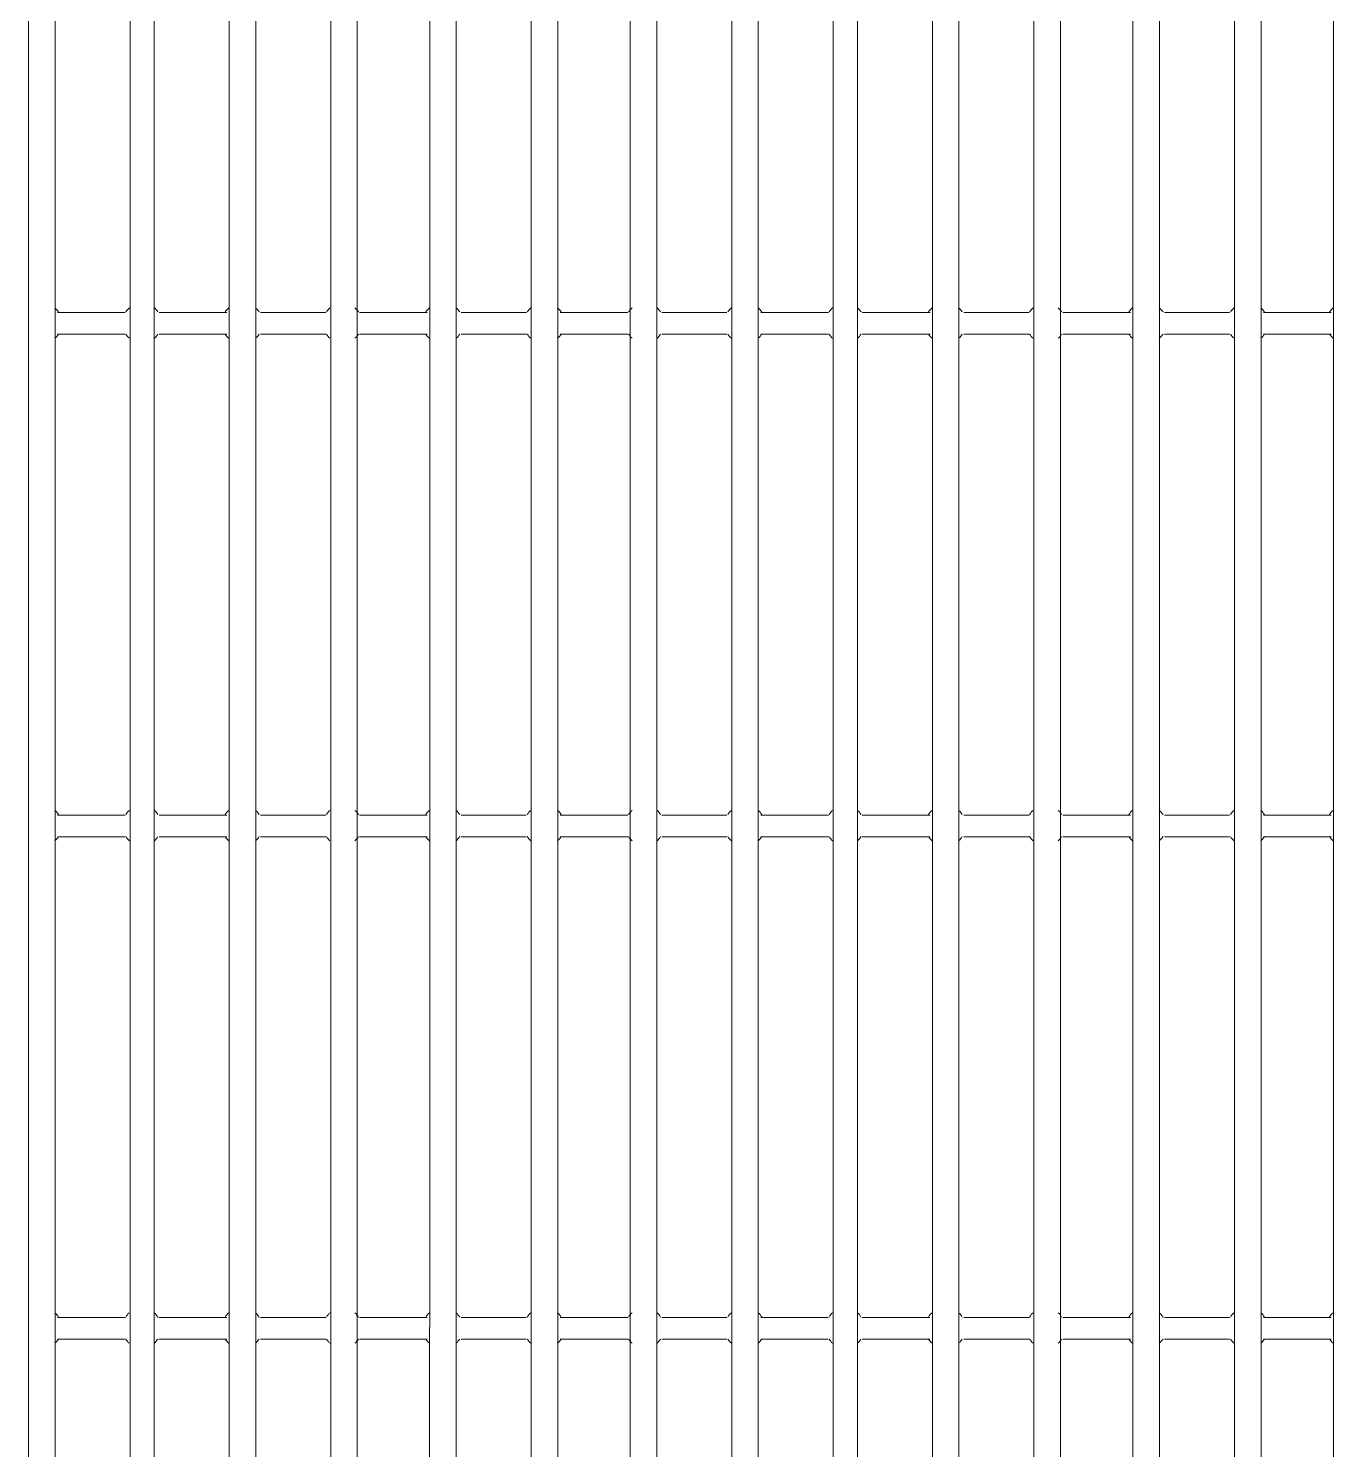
# Model space of a CAD drawing. Header units: inches. Extents: x -114 to 635, y -137 to 57.
# Drawn here: x 543.9228 to 544.08, y 23.3958 to 23.5669 of the extents above; entities that cross this region are included whole.
import ezdxf

# ---------------------------------------------------------------- set-up
doc = ezdxf.new("R2010")
doc.units = ezdxf.units.IN
doc.header["$MEASUREMENT"] = 0
doc.layers.add('UTILITIES', color=141, linetype='Continuous', lineweight=0)

msp = doc.modelspace()

# ---------------------------------------------------------------- linework, layer by layer
at = {"layer": 'UTILITIES'}
for points in [[(543.92281, 23.41052, 0), (543.92281, 23.41052, 0), (543.92281, 23.63022, 0), (543.92281, 23.63022, 0)], [(543.92603, 23.41052, 0), (543.92603, 23.41052, 0), (543.92603, 23.63022, 0), (543.92603, 23.63022, 0)], [(543.93505, 23.41052, 0), (543.93505, 23.41052, 0), (543.93505, 23.63022, 0), (543.93505, 23.63022, 0)], [(543.93796, 23.41052, 0), (543.93796, 23.41052, 0), (543.93796, 23.63022, 0), (543.93796, 23.63022, 0)], [(543.94698, 23.41052, 0), (543.94698, 23.41052, 0), (543.94698, 23.63022, 0), (543.94698, 23.63022, 0)], [(543.95018, 23.41052, 0), (543.95018, 23.41052, 0), (543.95018, 23.63022, 0), (543.95018, 23.63022, 0)], [(543.9592, 23.41052, 0), (543.9592, 23.41052, 0), (543.9592, 23.63022, 0), (543.9592, 23.63022, 0)], [(543.96241, 23.41052, 0), (543.96241, 23.41052, 0), (543.96241, 23.63022, 0), (543.96241, 23.63022, 0)], [(543.97113, 23.41052, 0), (543.97113, 23.41052, 0), (543.97113, 23.63022, 0), (543.97113, 23.63022, 0)], [(543.97433, 23.41052, 0), (543.97433, 23.41052, 0), (543.97433, 23.63022, 0), (543.97433, 23.63022, 0)], [(543.98335, 23.41052, 0), (543.98335, 23.41052, 0), (543.98335, 23.63022, 0), (543.98335, 23.63022, 0)], [(543.98656, 23.41052, 0), (543.98656, 23.41052, 0), (543.98656, 23.63022, 0), (543.98656, 23.63022, 0)], [(543.99528, 23.41052, 0), (543.99528, 23.41052, 0), (543.99528, 23.63022, 0), (543.99528, 23.63022, 0)], [(543.99847, 23.41052, 0), (543.99847, 23.41052, 0), (543.99847, 23.63023, 0), (543.99847, 23.63023, 0)], [(544.00749, 23.41052, 0), (544.00749, 23.41052, 0), (544.00749, 23.63023, 0), (544.00749, 23.63023, 0)], [(544.01069, 23.41052, 0), (544.01069, 23.41052, 0), (544.01069, 23.63023, 0), (544.01069, 23.63023, 0)], [(544.01971, 23.41052, 0), (544.01971, 23.41052, 0), (544.01971, 23.63023, 0), (544.01971, 23.63023, 0)], [(544.02262, 23.41052, 0), (544.02262, 23.41052, 0), (544.02262, 23.63023, 0), (544.02262, 23.63023, 0)], [(544.03166, 23.41052, 0), (544.03166, 23.41052, 0), (544.03166, 23.63023, 0), (544.03166, 23.63023, 0)], [(544.03485, 23.41052, 0), (544.03485, 23.41052, 0), (544.03485, 23.63023, 0), (544.03485, 23.63023, 0)], [(544.04387, 23.41052, 0), (544.04387, 23.41052, 0), (544.04387, 23.63022, 0), (544.04387, 23.63022, 0)], [(544.04707, 23.41052, 0), (544.04707, 23.41052, 0), (544.04707, 23.63023, 0), (544.04707, 23.63023, 0)], [(544.0558, 23.41052, 0), (544.0558, 23.41052, 0), (544.0558, 23.63023, 0), (544.0558, 23.63023, 0)], [(544.059, 23.41052, 0), (544.059, 23.41052, 0), (544.059, 23.63023, 0), (544.059, 23.63023, 0)], [(544.06804, 23.41052, 0), (544.06804, 23.41052, 0), (544.06804, 23.63023, 0), (544.06804, 23.63023, 0)], [(544.07123, 23.41052, 0), (544.07123, 23.41052, 0), (544.07123, 23.63022, 0), (544.07123, 23.63022, 0)], [(544.07995, 23.41051, 0), (544.07995, 23.41051, 0), (544.07995, 23.63022, 0), (544.07995, 23.63022, 0)], [(543.92599, 23.5333, 0), (543.92617, 23.53315, 0), (543.92632, 23.53299, 0), (543.92644, 23.53279, 0)], [(543.93454, 23.53279, 0), (543.93465, 23.53299, 0), (543.9348, 23.53315, 0), (543.93496, 23.5333, 0)], [(543.93797, 23.5333, 0), (543.93814, 23.53315, 0), (543.93827, 23.53299, 0), (543.9384, 23.53279, 0)], [(543.94649, 23.53279, 0), (543.94662, 23.53299, 0), (543.94677, 23.53315, 0), (543.94694, 23.5333, 0)], [(543.95014, 23.5333, 0), (543.95031, 23.53315, 0), (543.95047, 23.53299, 0), (543.95059, 23.53279, 0)], [(543.9587, 23.53279, 0), (543.95882, 23.53299, 0), (543.95895, 23.53315, 0), (543.95911, 23.5333, 0)], [(543.96213, 23.5333, 0), (543.96228, 23.53315, 0), (543.96243, 23.53299, 0), (543.96255, 23.53279, 0)], [(543.97066, 23.53279, 0), (543.97078, 23.53299, 0), (543.97093, 23.53315, 0), (543.97109, 23.5333, 0)], [(543.9743, 23.5333, 0), (543.97447, 23.53315, 0), (543.97461, 23.53299, 0), (543.97474, 23.53279, 0)], [(543.98287, 23.53279, 0), (543.983, 23.53299, 0), (543.98314, 23.53315, 0), (543.98332, 23.5333, 0)], [(543.98652, 23.5333, 0), (543.98669, 23.53315, 0), (543.98685, 23.53299, 0), (543.98697, 23.53279, 0)], [(543.99508, 23.53279, 0), (543.99519, 23.53299, 0), (543.99533, 23.53315, 0), (543.99549, 23.5333, 0)], [(543.9985, 23.5333, 0), (543.99866, 23.53315, 0), (543.9988, 23.53298, 0), (543.99892, 23.53279, 0)], [(544.00703, 23.53279, 0), (544.00714, 23.53298, 0), (544.0073, 23.53315, 0), (544.00747, 23.5333, 0)], [(544.01067, 23.5333, 0), (544.01084, 23.53315, 0), (544.01099, 23.53298, 0), (544.01112, 23.53279, 0)], [(544.01923, 23.53279, 0), (544.01934, 23.53298, 0), (544.01947, 23.53315, 0), (544.01964, 23.5333, 0)], [(544.02265, 23.5333, 0), (544.02281, 23.53315, 0), (544.02295, 23.53298, 0), (544.02307, 23.53279, 0)], [(544.03118, 23.53279, 0), (544.03129, 23.53298, 0), (544.03144, 23.53315, 0), (544.03163, 23.5333, 0)], [(544.03482, 23.5333, 0), (544.03499, 23.53315, 0), (544.03514, 23.53298, 0), (544.03526, 23.53279, 0)], [(544.04337, 23.53279, 0), (544.04349, 23.53298, 0), (544.04364, 23.53315, 0), (544.04378, 23.5333, 0)], [(544.04681, 23.5333, 0), (544.04697, 23.53315, 0), (544.04711, 23.53298, 0), (544.04722, 23.53279, 0)], [(544.05533, 23.53279, 0), (544.05545, 23.53298, 0), (544.0556, 23.53315, 0), (544.05576, 23.5333, 0)], [(544.05898, 23.5333, 0), (544.05915, 23.53315, 0), (544.0593, 23.53298, 0), (544.05943, 23.53279, 0)], [(544.06755, 23.53279, 0), (544.06767, 23.53298, 0), (544.06783, 23.53315, 0), (544.068, 23.5333, 0)], [(544.06755, 23.53279, 0), (544.06767, 23.53298, 0), (544.06783, 23.53315, 0), (544.068, 23.5333, 0)], [(544.06755, 23.53279, 0), (544.06767, 23.53298, 0), (544.06783, 23.53315, 0), (544.068, 23.5333, 0)], [(544.06755, 23.53279, 0), (544.06767, 23.53298, 0), (544.06783, 23.53315, 0), (544.068, 23.5333, 0)], [(544.07119, 23.5333, 0), (544.07137, 23.53315, 0), (544.07152, 23.53298, 0), (544.07163, 23.53279, 0)], [(544.07949, 23.53279, 0), (544.0796, 23.53298, 0), (544.07975, 23.53316, 0), (544.07993, 23.53329, 0)], [(544.07949, 23.53279, 0), (544.0796, 23.53298, 0), (544.07975, 23.53316, 0), (544.07993, 23.53329, 0)], [(544.07949, 23.53279, 0), (544.0796, 23.53298, 0), (544.07975, 23.53316, 0), (544.07993, 23.53329, 0)], [(544.07949, 23.53279, 0), (544.0796, 23.53298, 0), (544.07975, 23.53316, 0), (544.07993, 23.53329, 0)], [(543.93446, 23.53274, 0), (543.93446, 23.53274, 0), (543.92632, 23.53274, 0), (543.92632, 23.53274, 0)], [(543.94668, 23.53274, 0), (543.94668, 23.53274, 0), (543.93854, 23.53274, 0), (543.93854, 23.53274, 0)], [(543.95861, 23.53274, 0), (543.95861, 23.53274, 0), (543.95076, 23.53274, 0), (543.95076, 23.53274, 0)], [(543.97084, 23.53274, 0), (543.97084, 23.53274, 0), (543.96269, 23.53274, 0), (543.96269, 23.53274, 0)], [(543.98277, 23.53274, 0), (543.98277, 23.53274, 0), (543.97492, 23.53274, 0), (543.97492, 23.53274, 0)], [(543.995, 23.53274, 0), (543.995, 23.53274, 0), (543.98685, 23.53274, 0), (543.98685, 23.53274, 0)], [(544.00692, 23.53274, 0), (544.00692, 23.53274, 0), (543.99906, 23.53274, 0), (543.99906, 23.53274, 0)], [(544.01914, 23.53274, 0), (544.01914, 23.53274, 0), (544.01099, 23.53274, 0), (544.01099, 23.53274, 0)], [(544.03137, 23.53274, 0), (544.03137, 23.53274, 0), (544.02321, 23.53274, 0), (544.02321, 23.53274, 0)], [(544.0433, 23.53274, 0), (544.0433, 23.53274, 0), (544.03543, 23.53274, 0), (544.03543, 23.53274, 0)], [(544.05552, 23.53274, 0), (544.05552, 23.53274, 0), (544.04737, 23.53274, 0), (544.04737, 23.53274, 0)], [(544.06745, 23.53274, 0), (544.06745, 23.53274, 0), (544.05959, 23.53274, 0), (544.05959, 23.53274, 0)], [(544.07966, 23.53274, 0), (544.07966, 23.53274, 0), (544.07152, 23.53274, 0), (544.07152, 23.53274, 0)], [(543.92644, 23.53013, 0), (543.92632, 23.52993, 0), (543.92617, 23.52977, 0), (543.92599, 23.52962, 0)], [(543.92632, 23.53011, 0), (543.92632, 23.53011, 0), (543.93446, 23.53011, 0), (543.93446, 23.53011, 0)], [(543.93496, 23.52962, 0), (543.9348, 23.52977, 0), (543.93465, 23.52993, 0), (543.93454, 23.53013, 0)], [(543.9384, 23.53013, 0), (543.93827, 23.52993, 0), (543.93814, 23.52977, 0), (543.93797, 23.52962, 0)], [(543.93854, 23.53011, 0), (543.93854, 23.53011, 0), (543.94668, 23.53011, 0), (543.94668, 23.53011, 0)], [(543.94694, 23.52962, 0), (543.94677, 23.52977, 0), (543.94662, 23.52993, 0), (543.94649, 23.53013, 0)], [(543.95059, 23.53013, 0), (543.95047, 23.52993, 0), (543.95031, 23.52977, 0), (543.95014, 23.52962, 0)], [(543.95076, 23.53011, 0), (543.95076, 23.53011, 0), (543.95861, 23.53011, 0), (543.95861, 23.53011, 0)], [(543.95911, 23.52962, 0), (543.95895, 23.52977, 0), (543.95882, 23.52993, 0), (543.9587, 23.53013, 0)], [(543.96255, 23.53013, 0), (543.96243, 23.52993, 0), (543.96228, 23.52977, 0), (543.96213, 23.52962, 0)], [(543.96269, 23.53011, 0), (543.96269, 23.53011, 0), (543.97084, 23.53011, 0), (543.97084, 23.53011, 0)], [(543.97109, 23.52962, 0), (543.97093, 23.52977, 0), (543.97078, 23.52993, 0), (543.97066, 23.53013, 0)], [(543.97474, 23.53013, 0), (543.97461, 23.52993, 0), (543.97447, 23.52977, 0), (543.9743, 23.52962, 0)], [(543.97492, 23.53011, 0), (543.97492, 23.53011, 0), (543.98277, 23.53011, 0), (543.98277, 23.53011, 0)], [(543.98332, 23.52962, 0), (543.98314, 23.52977, 0), (543.983, 23.52993, 0), (543.98287, 23.53013, 0)], [(543.98697, 23.53013, 0), (543.98685, 23.52993, 0), (543.98669, 23.52977, 0), (543.98652, 23.52962, 0)], [(543.98685, 23.53011, 0), (543.98685, 23.53011, 0), (543.995, 23.53011, 0), (543.995, 23.53011, 0)], [(543.99549, 23.52962, 0), (543.99533, 23.52977, 0), (543.99519, 23.52993, 0), (543.99508, 23.53013, 0)], [(543.99892, 23.53013, 0), (543.9988, 23.52993, 0), (543.99866, 23.52975, 0), (543.9985, 23.52962, 0)], [(543.99906, 23.53011, 0), (543.99906, 23.53011, 0), (544.00692, 23.53011, 0), (544.00692, 23.53011, 0)], [(544.00747, 23.52962, 0), (544.0073, 23.52975, 0), (544.00714, 23.52993, 0), (544.00703, 23.53013, 0)], [(544.01112, 23.53013, 0), (544.01099, 23.52993, 0), (544.01084, 23.52975, 0), (544.01067, 23.52962, 0)], [(544.01099, 23.53011, 0), (544.01099, 23.53011, 0), (544.01914, 23.53011, 0), (544.01914, 23.53011, 0)], [(544.01964, 23.52962, 0), (544.01947, 23.52975, 0), (544.01934, 23.52993, 0), (544.01923, 23.53013, 0)], [(544.02307, 23.53013, 0), (544.02295, 23.52993, 0), (544.02281, 23.52975, 0), (544.02265, 23.52962, 0)], [(544.02321, 23.53011, 0), (544.02321, 23.53011, 0), (544.03137, 23.53011, 0), (544.03137, 23.53011, 0)], [(544.03163, 23.52962, 0), (544.03144, 23.52975, 0), (544.03129, 23.52993, 0), (544.03118, 23.53013, 0)], [(544.03526, 23.53013, 0), (544.03514, 23.52993, 0), (544.03499, 23.52975, 0), (544.03482, 23.52962, 0)], [(544.03543, 23.53011, 0), (544.03543, 23.53011, 0), (544.0433, 23.53011, 0), (544.0433, 23.53011, 0)], [(544.04378, 23.52962, 0), (544.04364, 23.52975, 0), (544.04349, 23.52993, 0), (544.04337, 23.53013, 0)], [(544.04722, 23.53013, 0), (544.04711, 23.52993, 0), (544.04697, 23.52975, 0), (544.04681, 23.52962, 0)], [(544.04737, 23.53011, 0), (544.04737, 23.53011, 0), (544.05552, 23.53011, 0), (544.05552, 23.53011, 0)], [(544.05576, 23.52962, 0), (544.0556, 23.52975, 0), (544.05545, 23.52993, 0), (544.05533, 23.53013, 0)], [(544.05943, 23.53013, 0), (544.0593, 23.52993, 0), (544.05915, 23.52975, 0), (544.05898, 23.52962, 0)], [(544.05959, 23.53011, 0), (544.05959, 23.53011, 0), (544.06745, 23.53011, 0), (544.06745, 23.53011, 0)], [(544.068, 23.52962, 0), (544.06783, 23.52975, 0), (544.06767, 23.52993, 0), (544.06755, 23.53013, 0)], [(544.068, 23.52962, 0), (544.06783, 23.52975, 0), (544.06767, 23.52993, 0), (544.06755, 23.53013, 0)], [(544.068, 23.52962, 0), (544.06783, 23.52975, 0), (544.06767, 23.52993, 0), (544.06755, 23.53013, 0)], [(544.068, 23.52962, 0), (544.06782, 23.52977, 0), (544.06767, 23.52993, 0), (544.06755, 23.53013, 0)], [(544.07163, 23.53013, 0), (544.07152, 23.52993, 0), (544.07137, 23.52975, 0), (544.07119, 23.52962, 0)], [(544.07152, 23.53011, 0), (544.07152, 23.53011, 0), (544.07966, 23.53011, 0), (544.07966, 23.53011, 0)], [(544.07993, 23.52963, 0), (544.07975, 23.52977, 0), (544.0796, 23.52994, 0), (544.07949, 23.53013, 0)], [(544.07993, 23.52963, 0), (544.07975, 23.52977, 0), (544.0796, 23.52994, 0), (544.07949, 23.53013, 0)], [(544.07993, 23.52963, 0), (544.07975, 23.52977, 0), (544.0796, 23.52994, 0), (544.07949, 23.53013, 0)], [(544.07993, 23.52963, 0), (544.07975, 23.52977, 0), (544.0796, 23.52994, 0), (544.07949, 23.53013, 0)], [(543.92599, 23.47276, 0), (543.92617, 23.47263, 0), (543.92632, 23.47245, 0), (543.92644, 23.47226, 0)], [(543.93446, 23.4722, 0), (543.93446, 23.4722, 0), (543.92632, 23.4722, 0), (543.92632, 23.4722, 0)], [(543.93454, 23.47226, 0), (543.93465, 23.47245, 0), (543.9348, 23.47263, 0), (543.93496, 23.47276, 0)], [(543.93797, 23.47276, 0), (543.93814, 23.47263, 0), (543.93827, 23.47245, 0), (543.9384, 23.47226, 0)], [(543.94668, 23.4722, 0), (543.94668, 23.4722, 0), (543.93854, 23.4722, 0), (543.93854, 23.4722, 0)], [(543.94649, 23.47226, 0), (543.94662, 23.47245, 0), (543.94677, 23.47263, 0), (543.94694, 23.47276, 0)], [(543.95014, 23.47276, 0), (543.95031, 23.47263, 0), (543.95047, 23.47245, 0), (543.95059, 23.47226, 0)], [(543.95861, 23.4722, 0), (543.95861, 23.4722, 0), (543.95076, 23.4722, 0), (543.95076, 23.4722, 0)], [(543.9587, 23.47226, 0), (543.95882, 23.47245, 0), (543.95895, 23.47263, 0), (543.95911, 23.47276, 0)], [(543.96213, 23.47276, 0), (543.96227, 23.47261, 0), (543.96243, 23.47245, 0), (543.96255, 23.47226, 0)], [(543.97083, 23.4722, 0), (543.97083, 23.4722, 0), (543.96269, 23.4722, 0), (543.96269, 23.4722, 0)], [(543.97067, 23.47226, 0), (543.97078, 23.47245, 0), (543.97092, 23.47261, 0), (543.9711, 23.47276, 0)], [(543.9743, 23.47276, 0), (543.97447, 23.47261, 0), (543.9746, 23.47245, 0), (543.97474, 23.47226, 0)], [(543.98276, 23.4722, 0), (543.98276, 23.4722, 0), (543.9749, 23.4722, 0), (543.9749, 23.4722, 0)], [(543.98287, 23.47226, 0), (543.983, 23.47245, 0), (543.98313, 23.47261, 0), (543.98332, 23.47276, 0)], [(543.98651, 23.47276, 0), (543.98669, 23.47261, 0), (543.98683, 23.47245, 0), (543.98696, 23.47226, 0)], [(543.99499, 23.4722, 0), (543.99499, 23.4722, 0), (543.98683, 23.4722, 0), (543.98683, 23.4722, 0)], [(543.99506, 23.47226, 0), (543.99518, 23.47245, 0), (543.99534, 23.47261, 0), (543.99549, 23.47276, 0)], [(543.9985, 23.47276, 0), (543.99866, 23.47261, 0), (543.9988, 23.47245, 0), (543.99892, 23.47226, 0)], [(544.00692, 23.4722, 0), (544.00692, 23.4722, 0), (543.99906, 23.4722, 0), (543.99906, 23.4722, 0)], [(544.00703, 23.47226, 0), (544.00714, 23.47245, 0), (544.0073, 23.47261, 0), (544.00747, 23.47276, 0)], [(544.01067, 23.47276, 0), (544.01084, 23.47261, 0), (544.01099, 23.47245, 0), (544.01112, 23.47226, 0)], [(544.01914, 23.4722, 0), (544.01914, 23.4722, 0), (544.01099, 23.4722, 0), (544.01099, 23.4722, 0)], [(544.01923, 23.47226, 0), (544.01934, 23.47245, 0), (544.01947, 23.47261, 0), (544.01964, 23.47276, 0)], [(544.02265, 23.47276, 0), (544.02281, 23.47261, 0), (544.02295, 23.47245, 0), (544.02307, 23.47226, 0)], [(544.03137, 23.4722, 0), (544.03137, 23.4722, 0), (544.02321, 23.4722, 0), (544.02321, 23.4722, 0)], [(544.03118, 23.47226, 0), (544.03129, 23.47245, 0), (544.03144, 23.47261, 0), (544.03163, 23.47276, 0)], [(544.03482, 23.47276, 0), (544.03499, 23.47261, 0), (544.03514, 23.47245, 0), (544.03526, 23.47226, 0)], [(544.0433, 23.4722, 0), (544.0433, 23.4722, 0), (544.03543, 23.4722, 0), (544.03543, 23.4722, 0)], [(544.04337, 23.47226, 0), (544.04349, 23.47245, 0), (544.04364, 23.47261, 0), (544.04378, 23.47276, 0)], [(544.04681, 23.47276, 0), (544.04697, 23.47261, 0), (544.04711, 23.47245, 0), (544.04722, 23.47226, 0)], [(544.05552, 23.4722, 0), (544.05552, 23.4722, 0), (544.04737, 23.4722, 0), (544.04737, 23.4722, 0)], [(544.05533, 23.47226, 0), (544.05545, 23.47245, 0), (544.0556, 23.47261, 0), (544.05576, 23.47276, 0)], [(544.05898, 23.47276, 0), (544.05915, 23.47261, 0), (544.0593, 23.47245, 0), (544.05943, 23.47226, 0)], [(544.06745, 23.4722, 0), (544.06745, 23.4722, 0), (544.05959, 23.4722, 0), (544.05959, 23.4722, 0)], [(544.06755, 23.47226, 0), (544.06767, 23.47245, 0), (544.06783, 23.47261, 0), (544.068, 23.47276, 0)], [(544.06755, 23.47226, 0), (544.06767, 23.47245, 0), (544.06783, 23.47261, 0), (544.068, 23.47276, 0)], [(544.06755, 23.47226, 0), (544.06767, 23.47245, 0), (544.06782, 23.47261, 0), (544.068, 23.47276, 0)], [(544.06755, 23.47226, 0), (544.06767, 23.47245, 0), (544.06782, 23.47261, 0), (544.068, 23.47276, 0)], [(544.07119, 23.47276, 0), (544.07137, 23.47261, 0), (544.07152, 23.47245, 0), (544.07163, 23.47226, 0)], [(544.07966, 23.4722, 0), (544.07966, 23.4722, 0), (544.07152, 23.4722, 0), (544.07152, 23.4722, 0)], [(544.07949, 23.47228, 0), (544.0796, 23.47244, 0), (544.07975, 23.47261, 0), (544.07993, 23.47276, 0)], [(544.07949, 23.47228, 0), (544.0796, 23.47244, 0), (544.07975, 23.47261, 0), (544.07993, 23.47276, 0)], [(544.07949, 23.47228, 0), (544.0796, 23.47244, 0), (544.07975, 23.47261, 0), (544.07993, 23.47276, 0)], [(544.07949, 23.47228, 0), (544.0796, 23.47244, 0), (544.07975, 23.47261, 0), (544.07993, 23.47276, 0)], [(543.92644, 23.4696, 0), (543.92632, 23.4694, 0), (543.92617, 23.46923, 0), (543.92599, 23.4691, 0)], [(543.92632, 23.46959, 0), (543.92632, 23.46959, 0), (543.93446, 23.46959, 0), (543.93446, 23.46959, 0)], [(543.93496, 23.4691, 0), (543.9348, 23.46923, 0), (543.93465, 23.4694, 0), (543.93454, 23.4696, 0)], [(543.9384, 23.4696, 0), (543.93827, 23.4694, 0), (543.93814, 23.46923, 0), (543.93797, 23.4691, 0)], [(543.93854, 23.46959, 0), (543.93854, 23.46959, 0), (543.94668, 23.46959, 0), (543.94668, 23.46959, 0)], [(543.94694, 23.4691, 0), (543.94677, 23.46923, 0), (543.94662, 23.4694, 0), (543.94649, 23.4696, 0)], [(543.95059, 23.4696, 0), (543.95047, 23.4694, 0), (543.95031, 23.46923, 0), (543.95014, 23.4691, 0)], [(543.95076, 23.46959, 0), (543.95076, 23.46959, 0), (543.95861, 23.46959, 0), (543.95861, 23.46959, 0)], [(543.95911, 23.4691, 0), (543.95895, 23.46923, 0), (543.95882, 23.4694, 0), (543.9587, 23.4696, 0)], [(543.96255, 23.4696, 0), (543.96243, 23.46939, 0), (543.96227, 23.46923, 0), (543.96213, 23.4691, 0)], [(543.96269, 23.46959, 0), (543.96269, 23.46959, 0), (543.97084, 23.46959, 0), (543.97084, 23.46959, 0)], [(543.9711, 23.4691, 0), (543.97092, 23.46923, 0), (543.97078, 23.46939, 0), (543.97067, 23.4696, 0)], [(543.97474, 23.4696, 0), (543.9746, 23.46939, 0), (543.97447, 23.46923, 0), (543.9743, 23.4691, 0)], [(543.9749, 23.46959, 0), (543.9749, 23.46959, 0), (543.98276, 23.46959, 0), (543.98276, 23.46959, 0)], [(543.98332, 23.4691, 0), (543.98313, 23.46923, 0), (543.983, 23.46939, 0), (543.98287, 23.4696, 0)], [(543.98696, 23.4696, 0), (543.98683, 23.46939, 0), (543.98669, 23.46923, 0), (543.98651, 23.4691, 0)], [(543.98683, 23.46959, 0), (543.98683, 23.46959, 0), (543.99499, 23.46959, 0), (543.99499, 23.46959, 0)], [(543.99549, 23.4691, 0), (543.99534, 23.46923, 0), (543.99518, 23.46939, 0), (543.99506, 23.4696, 0)], [(543.99892, 23.4696, 0), (543.9988, 23.46939, 0), (543.99866, 23.46923, 0), (543.9985, 23.4691, 0)], [(543.99906, 23.46959, 0), (543.99906, 23.46959, 0), (544.00692, 23.46959, 0), (544.00692, 23.46959, 0)], [(544.00747, 23.4691, 0), (544.0073, 23.46923, 0), (544.00714, 23.46939, 0), (544.00703, 23.4696, 0)], [(544.01112, 23.4696, 0), (544.01099, 23.46939, 0), (544.01084, 23.46923, 0), (544.01067, 23.4691, 0)], [(544.01099, 23.46959, 0), (544.01099, 23.46959, 0), (544.01914, 23.46959, 0), (544.01914, 23.46959, 0)], [(544.01964, 23.4691, 0), (544.01947, 23.46923, 0), (544.01934, 23.46939, 0), (544.01923, 23.4696, 0)], [(544.02307, 23.4696, 0), (544.02295, 23.46939, 0), (544.02281, 23.46923, 0), (544.02265, 23.4691, 0)], [(544.02321, 23.46959, 0), (544.02321, 23.46959, 0), (544.03137, 23.46959, 0), (544.03137, 23.46959, 0)], [(544.03163, 23.4691, 0), (544.03144, 23.46923, 0), (544.03129, 23.46939, 0), (544.03118, 23.4696, 0)], [(544.03526, 23.4696, 0), (544.03514, 23.46939, 0), (544.03499, 23.46923, 0), (544.03482, 23.4691, 0)], [(544.03543, 23.46959, 0), (544.03543, 23.46959, 0), (544.0433, 23.46959, 0), (544.0433, 23.46959, 0)], [(544.04378, 23.4691, 0), (544.04364, 23.46923, 0), (544.04349, 23.46939, 0), (544.04337, 23.4696, 0)], [(544.04722, 23.4696, 0), (544.04711, 23.46939, 0), (544.04697, 23.46923, 0), (544.04681, 23.4691, 0)], [(544.04737, 23.46959, 0), (544.04737, 23.46959, 0), (544.05552, 23.46959, 0), (544.05552, 23.46959, 0)], [(544.05576, 23.4691, 0), (544.0556, 23.46923, 0), (544.05545, 23.46939, 0), (544.05533, 23.4696, 0)], [(544.05943, 23.4696, 0), (544.0593, 23.46939, 0), (544.05915, 23.46923, 0), (544.05898, 23.4691, 0)], [(544.05959, 23.46959, 0), (544.05959, 23.46959, 0), (544.06745, 23.46959, 0), (544.06745, 23.46959, 0)], [(544.068, 23.4691, 0), (544.06783, 23.46923, 0), (544.06767, 23.46939, 0), (544.06755, 23.4696, 0)], [(544.068, 23.4691, 0), (544.06783, 23.46923, 0), (544.06767, 23.46939, 0), (544.06755, 23.4696, 0)], [(544.068, 23.4691, 0), (544.06782, 23.46923, 0), (544.06767, 23.4694, 0), (544.06755, 23.4696, 0)], [(544.068, 23.4691, 0), (544.06782, 23.46923, 0), (544.06767, 23.4694, 0), (544.06755, 23.4696, 0)], [(544.07163, 23.4696, 0), (544.07152, 23.46939, 0), (544.07137, 23.46923, 0), (544.07119, 23.4691, 0)], [(544.07152, 23.46959, 0), (544.07152, 23.46959, 0), (544.07966, 23.46959, 0), (544.07966, 23.46959, 0)], [(544.07993, 23.4691, 0), (544.07975, 23.46923, 0), (544.0796, 23.46939, 0), (544.07949, 23.4696, 0)], [(544.07993, 23.4691, 0), (544.07975, 23.46923, 0), (544.0796, 23.46939, 0), (544.07949, 23.4696, 0)], [(544.07993, 23.4691, 0), (544.07975, 23.46923, 0), (544.0796, 23.46939, 0), (544.07949, 23.4696, 0)], [(544.07993, 23.4691, 0), (544.07975, 23.46923, 0), (544.0796, 23.46939, 0), (544.07949, 23.4696, 0)], [(543.92598, 23.41225, 0), (543.92617, 23.4121, 0), (543.9263, 23.41194, 0), (543.92643, 23.41173, 0)], [(543.93446, 23.41166, 0), (543.93446, 23.41166, 0), (543.9263, 23.41166, 0), (543.9263, 23.41166, 0)], [(543.93454, 23.41173, 0), (543.93465, 23.41194, 0), (543.93479, 23.4121, 0), (543.93495, 23.41225, 0)], [(543.93796, 23.41225, 0), (543.93812, 23.4121, 0), (543.93826, 23.41194, 0), (543.93838, 23.41173, 0)], [(543.94668, 23.41166, 0), (543.94668, 23.41166, 0), (543.93852, 23.41166, 0), (543.93852, 23.41166, 0)], [(543.94649, 23.41173, 0), (543.94663, 23.41194, 0), (543.94677, 23.4121, 0), (543.94693, 23.41225, 0)], [(543.95013, 23.41225, 0), (543.95031, 23.4121, 0), (543.95045, 23.41194, 0), (543.95059, 23.41173, 0)], [(543.95861, 23.41166, 0), (543.95861, 23.41166, 0), (543.95075, 23.41166, 0), (543.95075, 23.41166, 0)], [(543.95869, 23.41173, 0), (543.95882, 23.41194, 0), (543.95894, 23.4121, 0), (543.95912, 23.41225, 0)], [(543.96213, 23.41225, 0), (543.96227, 23.4121, 0), (543.96243, 23.41194, 0), (543.96255, 23.41173, 0)], [(543.97083, 23.41166, 0), (543.97083, 23.41166, 0), (543.96269, 23.41166, 0), (543.96269, 23.41166, 0)], [(543.97067, 23.41173, 0), (543.97078, 23.41194, 0), (543.97092, 23.4121, 0), (543.9711, 23.41225, 0)], [(543.9743, 23.41225, 0), (543.97447, 23.4121, 0), (543.9746, 23.41194, 0), (543.97474, 23.41173, 0)], [(543.98276, 23.41166, 0), (543.98276, 23.41166, 0), (543.9749, 23.41166, 0), (543.9749, 23.41166, 0)], [(543.98287, 23.41173, 0), (543.983, 23.41194, 0), (543.98313, 23.4121, 0), (543.98332, 23.41225, 0)], [(543.98651, 23.41225, 0), (543.98669, 23.4121, 0), (543.98683, 23.41194, 0), (543.98696, 23.41173, 0)], [(543.99499, 23.41166, 0), (543.99499, 23.41166, 0), (543.98683, 23.41166, 0), (543.98683, 23.41166, 0)], [(543.99506, 23.41173, 0), (543.99518, 23.41194, 0), (543.99534, 23.4121, 0), (543.99549, 23.41225, 0)], [(543.9985, 23.41225, 0), (543.99865, 23.41211, 0), (543.9988, 23.41194, 0), (543.99891, 23.41173, 0)], [(544.00692, 23.41167, 0), (544.00692, 23.41167, 0), (543.99906, 23.41167, 0), (543.99906, 23.41167, 0)], [(544.00702, 23.41173, 0), (544.00714, 23.41194, 0), (544.0073, 23.41211, 0), (544.00747, 23.41225, 0)], [(544.01067, 23.41225, 0), (544.01084, 23.41211, 0), (544.01098, 23.41194, 0), (544.01111, 23.41173, 0)], [(544.01912, 23.41167, 0), (544.01912, 23.41167, 0), (544.01098, 23.41167, 0), (544.01098, 23.41167, 0)], [(544.01921, 23.41173, 0), (544.01934, 23.41194, 0), (544.01947, 23.41211, 0), (544.01964, 23.41225, 0)], [(544.02265, 23.41225, 0), (544.02281, 23.41211, 0), (544.02295, 23.41194, 0), (544.02306, 23.41173, 0)], [(544.03136, 23.41167, 0), (544.03136, 23.41167, 0), (544.02321, 23.41167, 0), (544.02321, 23.41167, 0)], [(544.03117, 23.41173, 0), (544.03129, 23.41194, 0), (544.03144, 23.41211, 0), (544.03162, 23.41225, 0)], [(544.03482, 23.41225, 0), (544.03499, 23.41211, 0), (544.03514, 23.41194, 0), (544.03526, 23.41173, 0)], [(544.0433, 23.41167, 0), (544.0433, 23.41167, 0), (544.03543, 23.41167, 0), (544.03543, 23.41167, 0)], [(544.04337, 23.41173, 0), (544.04349, 23.41194, 0), (544.04362, 23.41211, 0), (544.04378, 23.41225, 0)], [(544.04679, 23.41225, 0), (544.04696, 23.41211, 0), (544.0471, 23.41194, 0), (544.04722, 23.41173, 0)], [(544.05552, 23.41167, 0), (544.05552, 23.41167, 0), (544.04736, 23.41167, 0), (544.04736, 23.41167, 0)], [(544.05532, 23.41173, 0), (544.05545, 23.41194, 0), (544.05559, 23.41211, 0), (544.05576, 23.41225, 0)], [(544.05898, 23.41225, 0), (544.05915, 23.41211, 0), (544.05929, 23.41194, 0), (544.05943, 23.41173, 0)], [(544.06745, 23.41167, 0), (544.06745, 23.41167, 0), (544.05959, 23.41167, 0), (544.05959, 23.41167, 0)], [(544.06755, 23.41173, 0), (544.06767, 23.41194, 0), (544.06782, 23.41211, 0), (544.068, 23.41225, 0)], [(544.06755, 23.41173, 0), (544.06767, 23.41194, 0), (544.06782, 23.41211, 0), (544.068, 23.41225, 0)], [(544.06755, 23.41173, 0), (544.06767, 23.41194, 0), (544.06782, 23.41211, 0), (544.068, 23.41225, 0)], [(544.06755, 23.41173, 0), (544.06767, 23.41194, 0), (544.06782, 23.41211, 0), (544.068, 23.41225, 0)], [(544.07119, 23.41225, 0), (544.07137, 23.41211, 0), (544.07151, 23.41194, 0), (544.07163, 23.41173, 0)], [(544.07966, 23.41167, 0), (544.07966, 23.41167, 0), (544.07152, 23.41167, 0), (544.07152, 23.41167, 0)], [(544.07949, 23.41175, 0), (544.0796, 23.41195, 0), (544.07975, 23.41211, 0), (544.07993, 23.41225, 0)], [(544.07949, 23.41175, 0), (544.0796, 23.41195, 0), (544.07975, 23.41211, 0), (544.07993, 23.41225, 0)], [(544.07949, 23.41175, 0), (544.0796, 23.41195, 0), (544.07975, 23.41211, 0), (544.07993, 23.41225, 0)], [(544.07949, 23.41175, 0), (544.0796, 23.41195, 0), (544.07975, 23.41211, 0), (544.07993, 23.41225, 0)], [(543.92282, 23.41052, 0), (543.92282, 23.41052, 0), (543.92282, 23.1908, 0), (543.92282, 23.1908, 0)], [(543.92603, 23.41052, 0), (543.92603, 23.41052, 0), (543.92603, 23.1908, 0), (543.92603, 23.1908, 0)], [(543.93504, 23.41052, 0), (543.93504, 23.41052, 0), (543.93504, 23.1908, 0), (543.93504, 23.1908, 0)], [(543.93795, 23.41052, 0), (543.93795, 23.41052, 0), (543.93795, 23.1908, 0), (543.93795, 23.1908, 0)], [(543.94697, 23.41052, 0), (543.94697, 23.41052, 0), (543.94697, 23.1908, 0), (543.94697, 23.1908, 0)], [(543.95018, 23.41052, 0), (543.95018, 23.41052, 0), (543.95018, 23.1908, 0), (543.95018, 23.1908, 0)], [(543.9592, 23.41052, 0), (543.9592, 23.41052, 0), (543.9592, 23.1908, 0), (543.9592, 23.1908, 0)], [(543.9624, 23.41052, 0), (543.9624, 23.41052, 0), (543.9624, 23.1908, 0), (543.9624, 23.1908, 0)], [(543.97112, 23.41052, 0), (543.97112, 23.41052, 0), (543.97112, 23.1908, 0), (543.97112, 23.1908, 0)], [(543.97433, 23.41052, 0), (543.97433, 23.41052, 0), (543.97433, 23.1908, 0), (543.97433, 23.1908, 0)], [(543.98335, 23.41052, 0), (543.98335, 23.41052, 0), (543.98335, 23.1908, 0), (543.98335, 23.1908, 0)], [(543.98654, 23.41052, 0), (543.98654, 23.41052, 0), (543.98654, 23.1908, 0), (543.98654, 23.1908, 0)], [(543.99528, 23.41052, 0), (543.99528, 23.41052, 0), (543.99528, 23.1908, 0), (543.99528, 23.1908, 0)], [(543.99847, 23.41052, 0), (543.99847, 23.41052, 0), (543.99847, 23.1908, 0), (543.99847, 23.1908, 0)], [(544.00749, 23.41052, 0), (544.00749, 23.41052, 0), (544.00749, 23.1908, 0), (544.00749, 23.1908, 0)], [(544.01069, 23.41052, 0), (544.01069, 23.41052, 0), (544.01069, 23.1908, 0), (544.01069, 23.1908, 0)], [(544.01971, 23.41052, 0), (544.01971, 23.41052, 0), (544.01971, 23.1908, 0), (544.01971, 23.1908, 0)], [(544.02262, 23.41052, 0), (544.02262, 23.41052, 0), (544.02262, 23.1908, 0), (544.02262, 23.1908, 0)], [(544.03166, 23.41052, 0), (544.03166, 23.41052, 0), (544.03166, 23.1908, 0), (544.03166, 23.1908, 0)], [(544.03485, 23.41052, 0), (544.03485, 23.41052, 0), (544.03485, 23.1908, 0), (544.03485, 23.1908, 0)], [(544.04387, 23.41052, 0), (544.04387, 23.41052, 0), (544.04387, 23.1908, 0), (544.04387, 23.1908, 0)], [(544.04707, 23.41052, 0), (544.04707, 23.41052, 0), (544.04707, 23.1908, 0), (544.04707, 23.1908, 0)], [(544.0558, 23.41052, 0), (544.0558, 23.41052, 0), (544.0558, 23.1908, 0), (544.0558, 23.1908, 0)], [(544.059, 23.41052, 0), (544.059, 23.41052, 0), (544.059, 23.1908, 0), (544.059, 23.1908, 0)], [(544.06804, 23.41052, 0), (544.06804, 23.41052, 0), (544.06804, 23.1908, 0), (544.06804, 23.1908, 0)], [(544.07123, 23.41052, 0), (544.07123, 23.41052, 0), (544.07123, 23.1908, 0), (544.07123, 23.1908, 0)], [(544.07997, 23.41052, 0), (544.07997, 23.41052, 0), (544.07997, 23.1908, 0), (544.07997, 23.1908, 0)], [(543.92643, 23.40906, 0), (543.9263, 23.40889, 0), (543.92617, 23.40871, 0), (543.92598, 23.40856, 0)], [(543.93446, 23.40905, 0), (543.93446, 23.40905, 0), (543.9263, 23.40905, 0), (543.9263, 23.40905, 0)], [(543.93495, 23.40856, 0), (543.93479, 23.40871, 0), (543.93465, 23.40889, 0), (543.93454, 23.40906, 0)], [(543.93838, 23.40906, 0), (543.93826, 23.40889, 0), (543.93812, 23.40871, 0), (543.93796, 23.40856, 0)], [(543.94668, 23.40905, 0), (543.94668, 23.40905, 0), (543.93852, 23.40905, 0), (543.93852, 23.40905, 0)], [(543.94693, 23.40856, 0), (543.94677, 23.40871, 0), (543.94663, 23.40889, 0), (543.94649, 23.40906, 0)], [(543.95059, 23.40906, 0), (543.95045, 23.40889, 0), (543.95031, 23.40871, 0), (543.95013, 23.40856, 0)], [(543.95861, 23.40905, 0), (543.95861, 23.40905, 0), (543.95075, 23.40905, 0), (543.95075, 23.40905, 0)], [(543.95912, 23.40856, 0), (543.95894, 23.40871, 0), (543.95882, 23.40889, 0), (543.95869, 23.40906, 0)], [(543.96255, 23.40906, 0), (543.96243, 23.40889, 0), (543.96227, 23.40871, 0), (543.96213, 23.40856, 0)], [(543.97083, 23.40905, 0), (543.97083, 23.40905, 0), (543.96269, 23.40905, 0), (543.96269, 23.40905, 0)], [(543.9711, 23.40856, 0), (543.97092, 23.40871, 0), (543.97078, 23.40889, 0), (543.97067, 23.40906, 0)], [(543.97474, 23.40906, 0), (543.9746, 23.40889, 0), (543.97447, 23.40871, 0), (543.9743, 23.40856, 0)], [(543.98276, 23.40905, 0), (543.98276, 23.40905, 0), (543.9749, 23.40905, 0), (543.9749, 23.40905, 0)], [(543.98332, 23.40856, 0), (543.98313, 23.40871, 0), (543.983, 23.40889, 0), (543.98287, 23.40906, 0)], [(543.98696, 23.40906, 0), (543.98683, 23.40889, 0), (543.98669, 23.40871, 0), (543.98651, 23.40856, 0)], [(543.99499, 23.40905, 0), (543.99499, 23.40905, 0), (543.98683, 23.40905, 0), (543.98683, 23.40905, 0)], [(543.99549, 23.40856, 0), (543.99534, 23.40871, 0), (543.99518, 23.40889, 0), (543.99506, 23.40906, 0)], [(543.99891, 23.40908, 0), (543.9988, 23.40889, 0), (543.99865, 23.40871, 0), (543.9985, 23.40856, 0)], [(544.00692, 23.40906, 0), (544.00692, 23.40906, 0), (543.99906, 23.40906, 0), (543.99906, 23.40906, 0)], [(544.00747, 23.40856, 0), (544.0073, 23.40871, 0), (544.00714, 23.40889, 0), (544.00702, 23.40908, 0)], [(544.01111, 23.40908, 0), (544.01098, 23.40889, 0), (544.01084, 23.40871, 0), (544.01067, 23.40856, 0)], [(544.01912, 23.40906, 0), (544.01912, 23.40906, 0), (544.01098, 23.40906, 0), (544.01098, 23.40906, 0)], [(544.01964, 23.40856, 0), (544.01947, 23.40871, 0), (544.01934, 23.40889, 0), (544.01921, 23.40908, 0)], [(544.02306, 23.40908, 0), (544.02295, 23.40889, 0), (544.02281, 23.40871, 0), (544.02265, 23.40856, 0)], [(544.03136, 23.40906, 0), (544.03136, 23.40906, 0), (544.02321, 23.40906, 0), (544.02321, 23.40906, 0)], [(544.03162, 23.40856, 0), (544.03144, 23.40871, 0), (544.03129, 23.40889, 0), (544.03117, 23.40908, 0)], [(544.03526, 23.40908, 0), (544.03514, 23.40889, 0), (544.03499, 23.40871, 0), (544.03482, 23.40856, 0)], [(544.0433, 23.40906, 0), (544.0433, 23.40906, 0), (544.03543, 23.40906, 0), (544.03543, 23.40906, 0)], [(544.04378, 23.40856, 0), (544.04362, 23.40871, 0), (544.04349, 23.40889, 0), (544.04337, 23.40908, 0)], [(544.04722, 23.40908, 0), (544.0471, 23.40889, 0), (544.04696, 23.40871, 0), (544.04679, 23.40856, 0)], [(544.05552, 23.40906, 0), (544.05552, 23.40906, 0), (544.04736, 23.40906, 0), (544.04736, 23.40906, 0)], [(544.05576, 23.40856, 0), (544.05559, 23.40871, 0), (544.05545, 23.40889, 0), (544.05532, 23.40908, 0)], [(544.05943, 23.40908, 0), (544.05929, 23.40889, 0), (544.05915, 23.40871, 0), (544.05898, 23.40856, 0)], [(544.06745, 23.40906, 0), (544.06745, 23.40906, 0), (544.05959, 23.40906, 0), (544.05959, 23.40906, 0)], [(544.068, 23.40856, 0), (544.06782, 23.40871, 0), (544.06767, 23.40889, 0), (544.06755, 23.40908, 0)], [(544.068, 23.40856, 0), (544.06782, 23.40871, 0), (544.06767, 23.40889, 0), (544.06755, 23.40908, 0)], [(544.068, 23.40856, 0), (544.06782, 23.40871, 0), (544.06767, 23.40889, 0), (544.06755, 23.40908, 0)], [(544.068, 23.40856, 0), (544.06782, 23.40871, 0), (544.06767, 23.40889, 0), (544.06755, 23.40908, 0)], [(544.07163, 23.40908, 0), (544.07151, 23.40889, 0), (544.07137, 23.40871, 0), (544.07119, 23.40856, 0)], [(544.07966, 23.40906, 0), (544.07966, 23.40906, 0), (544.07152, 23.40906, 0), (544.07152, 23.40906, 0)], [(544.07993, 23.40856, 0), (544.07975, 23.40871, 0), (544.07962, 23.40889, 0), (544.07949, 23.40906, 0)], [(544.07993, 23.40856, 0), (544.07975, 23.40871, 0), (544.07962, 23.40889, 0), (544.07949, 23.40906, 0)], [(544.07993, 23.40856, 0), (544.07975, 23.40871, 0), (544.07962, 23.40889, 0), (544.07949, 23.40906, 0)], [(544.07993, 23.40856, 0), (544.07975, 23.40871, 0), (544.07962, 23.40889, 0), (544.07949, 23.40906, 0)]]:
    msp.add_open_spline(points, degree=3, dxfattribs=at)

doc.saveas('drawing.dxf')
